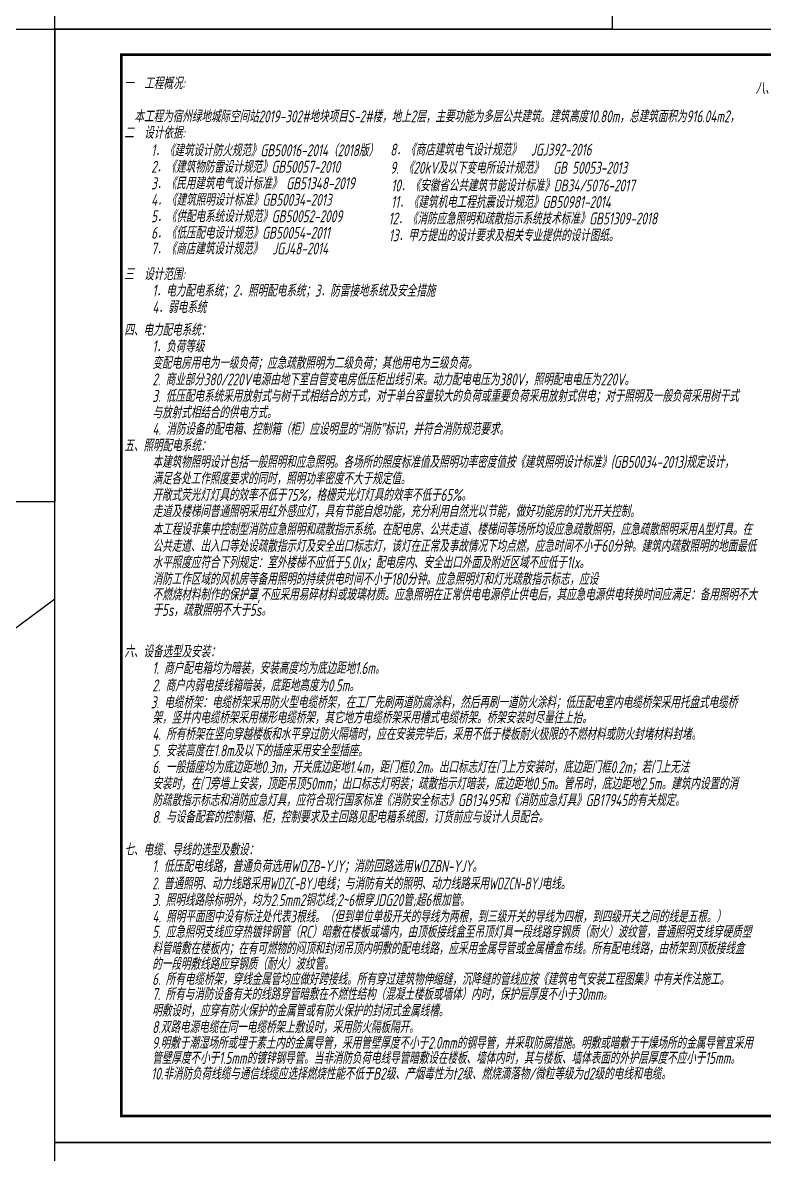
# Model space of a CAD drawing. Extents: x -24105 to 1725648, y 165513 to 982828.
# Drawn here: x 34915 to 62875, y 420106 to 462763 of the extents above; entities that cross this region are included whole.
import ezdxf

# ---------------------------------------------------------------- set-up
doc = ezdxf.new("R2010")
doc.units = 0
doc.header["$LTSCALE"] = 1000
doc.header["$MEASUREMENT"] = 0
for name, color, linetype in [('DIM-照明', 3, 'Continuous'), ('text', 8, 'Continuous'), ('图框', 140, 'Continuous'), ('电气校对', 1, 'Continuous')]:
    doc.layers.add(name, color=color, linetype=linetype)
doc.styles.add('FFDI-TEXT', font='gbeitc.shx', dxfattribs={"width": 0.8, "height": 4.5, "bigfont": 'hztxt.shx'})

msp = doc.modelspace()

# ---------------------------------------------------------------- linework, layer by layer
at = {"layer": 'text', "color": 2}
msp.add_lwpolyline([(36135, 444704), (6137, 444704), (6137, 462513), (36135, 462513)], close=True, dxfattribs=at)
at = {"layer": '图框'}
for points in [[(57135, 492213), (57135, 462513), (36135, 462513), (36135, 492213)], [(57135, 492213), (57135, 462513), (36135, 462513), (36135, 492213)], [(36135, 462513), (95535, 462513), (95535, 420558), (36135, 420558)], [(36135, 420558), (95535, 420558), (95535, 378604), (36135, 378604)]]:
    msp.add_lwpolyline(points, close=True, dxfattribs=at)
at = {"layer": '图框', "const_width": 100}
msp.add_lwpolyline([(38635, 421558), (94535, 421558), (94535, 461558), (38635, 461558)], close=True, dxfattribs=at)
at = {"layer": '电气校对'}
msp.add_line((36135, 441029), (-24105, 396774), dxfattribs=at)

# ---------------------------------------------------------------- texts
at = {"layer": 'DIM-照明', "color": 7, "linetype": 'Continuous', "style": 'FFDI-TEXT'}
for s, width, p in [('一  工程概况:', 0.8, (38743, 460253)), ('八、防雷接地及安全措施：', 0.8, (62537, 460071, 0)), ('本工程为宿州绿地城际空间站2019-302#地块项目S-2#楼，地上2层，主要功能为多层公共建筑。建筑高度10.80m，总建筑面积为916.04m2，', 0.8, (39124, 459005)), ('二  设计依据:', 0.8, (38743, 458387)), ('三  设计范围:', 0.8, (38743, 453057, 0)), ('1．电力配电系统；2．照明配电系统；3．防雷接地系统及安全措施', 0.8, (39804, 452435, 0)), ('4．弱电系统', 0.8, (39804, 451813, 0)), ('四、电力配电系统：', 0.8, (38743, 450956, 0)), ('1．负荷等级', 0.8, (39804, 450334, 0)), ('变配电房用电为一级负荷；应急疏散照明为二级负荷；其他用电为三级负荷。', 0.8, (39804, 449712, 0)), ('2. 商业部分380/220V电源由地下室自管变电房低压柜出线引来。动力配电电压为380V，照明配电电压为220V。', 0.8, (39804, 449090, 0)), ('3. 低压配电系统采用放射式与树干式相结合的方式，对于单台容量较大的负荷或重要负荷采用放射式供电；对于照明及一般负荷采用树干式', 0.8, (39804, 448468, 0)), ('3. 低压配电系统采用放射式与树干式相结合的方式，对于单台容量较大的负荷或重要负荷采用放射式供电；对于照明及一般负荷采用树干式', 0.8, (39804, 448468, 0)), ('与放射式相结合的供电方式。', 0.8, (39804, 447846, 0)), ('4. 消防设备的配电箱、控制箱（柜）应设明显的“消防”标识，并符合消防规范要求。', 0.8, (39804, 447224, 0)), ('五、照明配电系统：', 0.8, (38743, 446602, 0)), ('本建筑物照明设计包括一般照明和应急照明。各场所的照度标准值及照明功率密度值按《建筑照明设计标准》(GB50034-2013)规定设计，', 0.8, (39804, 445980, 0)), ('本建筑物照明设计包括一般照明和应急照明。各场所的照度标准值及照明功率密度值按《建筑照明设计标准》(GB50034-2013)规定设计，', 0.8, (39804, 445980, 0)), ('满足各处工作照度要求的同时，照明功率密度不大于规定值。', 0.8, (39804, 445358, 0)), ('开敞式荧光灯灯具的效率不低于75%%%，格栅荧光灯灯具的效率不低于65%%%。', 0.8, (39804, 444736, 0)), ('走道及楼梯间普通照明采用红外感应灯，具有节能自熄功能，充分利用自然光以节能，做好功能房的灯光开关控制。', 0.8, (39809, 444123, 0)), ('本工程设非集中控制型消防应急照明和疏散指示系统。在配电房、公共走道、楼梯间等场所均设应急疏散照明，应急疏散照明采用A型灯具。在', 0.8, (39809, 443446, 0)), ('公共走道、出入口等处设疏散指示灯及安全出口标志灯，该灯在正常及事故情况下均点燃，应急时间不小于60分钟。建筑内疏散照明的地面最低', 0.8, (39809, 442814, 0)), ('水平照度应符合下列规定：室外楼梯不应低于5.0lx；配电房内、安全出口外面及附近区域不应低于1lx。', 0.8, (39809, 442192, 0)), ('消防工作区域的风机房等备用照明的持续供电时间不小于180分钟。应急照明灯和灯光疏散指示标志，应设', 0.8, (39809, 441570, 0)), ('不燃烧材料制作的保护罩,不应采用易碎材料或玻璃材质。应急照明在正常供电电源停止供电后，其应急电源供电转换时间应满足：备用照明不大', 0.8, (39809, 440983, 0)), ('于5s，疏散照明不大于5s。', 0.8, (39809, 440401, 0)), ('六、设备选型及安装：', 0.8, (38743, 438834, 0)), ('1. 商户配电箱均为暗装，安装高度均为底边距地1.6m。', 0.8, (39804, 438212, 0)), ('2. 商户内弱电接线箱暗装，底距地高度为0.5m。', 0.8, (39804, 437557, 0)), ('3. 电缆桥架：电缆桥架采用防火型电缆桥架，在工厂先刷两道防腐涂料，然后再刷一道防火涂料；低压配电室内电缆桥架采用托盘式电缆桥', 0.8, (39745, 436920, 0)), ('架，竖井内电缆桥架采用梯形电缆桥架，其它地方电缆桥架采用槽式电缆桥架。桥架安装时尽量往上抬。', 0.8, (39804, 436346, 0)), ('4. 所有桥架在竖向穿越楼板和水平穿过防火隔墙时，应在安装完毕后，采用不低于楼板耐火极限的不燃材料或防火封堵材料封堵。', 0.8, (39804, 435724, 0)), ('5. 安装高度在1.8m及以下的插座采用安全型插座。', 0.8, (39804, 435102, 0)), ('6. 一般插座均为底边距地0.3m，开关底边距地1.4m，距门框0.2m。出口标志灯在门上方安装时，底边距门框0.2m；若门上无法', 0.8, (39804, 434480, 0)), ('安装时，在门旁墙上安装，顶距吊顶50mm；出口标志灯明装；疏散指示灯暗装，底边距地0.5m。管吊时，底边距地2.5m。建筑内设置的消', 0.8, (39804, 433858, 0)), ('防疏散指示标志和消防应急灯具，应符合现行国家标准《消防安全标志》GB13495和《消防应急灯具》GB17945的有关规定。', 0.8, (39804, 433236, 0)), ('8. 与设备配套的控制箱、柜，控制要求及主回路见配电箱系统图，订货前应与设计人员配合。', 0.8, (39804, 432600, 0)), ('七、电缆、导线的选型及敷设：', 0.8, (38743, 431368, 0)), ('2. 普通照明、动力线路采用WDZC-BYJ电线；与消防有关的照明、动力线路采用WDZCN-BYJ电线。', 0.7, (39804, 430091, 0)), ('3. 照明线路除标明外，均为2.5mm2铜芯线;2~6根穿JDG20管;超6根加管。', 0.8, (39804, 429468, 0)), ('4. 照明平面图中没有标注处代表3根线。（但到单位单极开关的导线为两根，到三级开关的导线为四根，到四级开关之间的线是五根。）', 0.8, (39804, 428846, 0)), ('5. 应急照明支线应穿热镀锌钢管（RC）暗敷在楼板或墙内，由顶板接线盒至吊顶灯具一段线路穿钢质（耐火）波纹管，普通照明支线穿硬质塑', 0.8, (39796, 428270)), ('料管暗敷在楼板内；在有可燃物的闷顶和封闭吊顶内明敷的配电线路，应采用金属导管或金属槽盒布线。所有配电线路，由桥架到顶板接线盒', 0.8, (39796, 427648)), ('的一段明敷线路应穿钢质（耐火）波纹管。', 0.8, (39796, 427063)), ('6. 所有电缆桥架，穿线金属管均应做好跨接线。所有穿过建筑物伸缩缝，沉降缝的管线应按《建筑电气安装工程图集》中有关作法施工。', 0.8, (39796, 426490)), ('7. 所有与消防设备有关的线路穿管暗敷在不燃性结构（混凝土楼板或墙体）内时，保护层厚度不小于30mm。', 0.8, (39796, 425923)), ('明敷设时，应穿有防火保护的金属管或有防火保护的封闭式金属线槽。', 0.8, (39796, 425301)), ('8.双路电源电缆在同一电缆桥架上敷设时，采用防火隔板隔开。', 0.8, (39796, 424679)), ('9.明敷于潮湿场所或埋于素土内的金属导管，采用管壁厚度不小于2.0mm的钢导管，并采取防腐措施。明敷或暗敷于干燥场所的金属导管宜采用', 0.8, (39796, 424083)), ('管壁厚度不小于1.5mm的镀锌钢导管。当非消防负荷电线导管暗敷设在楼板、墙体内时，其与楼板、墙体表面的外护层厚度不应小于15mm。', 0.8, (39796, 423515)), ('10.非消防负荷线缆与通信线缆应选择燃烧性能不低于B2级、产烟毒性为t2级、燃烧滴落物/微粒等级为d2级的电线和电缆。', 0.8, (39759, 422924))]:
    msp.add_text(s, height=450, dxfattribs=dict(at, width=width)).set_placement(p)
for s, width, p in [('1．《建筑设计防火规范》GB50016-2014（2018版）', 0.8, (39760, 457726)), ('8．《商店建筑电气设计规范》  JGJ392-2016', 0.8, (48771, 457750)), ('2．《建筑物防雷设计规范》GB50057-2010', 0.8, (39760, 457104)), ('9. 《20kV及以下变电所设计规范》  GB 50053-2013', 0.8, (48771, 457068)), ('3．《民用建筑电气设计标准》 GB51348-2019', 0.8, (39760, 456482)), ('10．《安徽省公共建筑节能设计标准》DB34/5076-2017', 0.8, (48810, 456399)), ('4．《建筑照明设计标准》GB50034-2013', 0.8, (39760, 455860)), ('11．《建筑机电工程抗震设计规范》GB50981-2014', 0.8, (48802, 455777)), ('5．《供配电系统设计规范》GB50052-2009', 0.8, (39760, 455238)), ('12．《消防应急照明和疏散指示系统技术标准》GB51309-2018', 0.8, (48706, 455155)), ('6．《低压配电设计规范》GB50054-2011', 0.8, (39760, 454616)), ('13．甲方提出的设计要求及相关专业提供的设计图纸。 ', 0.8, (48718, 454521)), ('7．《商店建筑设计规范》  JGJ48-2014', 0.8, (39759, 454024)), ('1. 低压配电线路，普通负荷选用WDZB-YJY；消防回路选用WDZBN-YJY。', 0.78, (39804, 430746, 0))]:
    msp.add_text(s, height=450, rotation=0, dxfattribs=dict(at, width=width)).set_placement(p)

doc.saveas('drawing.dxf')
